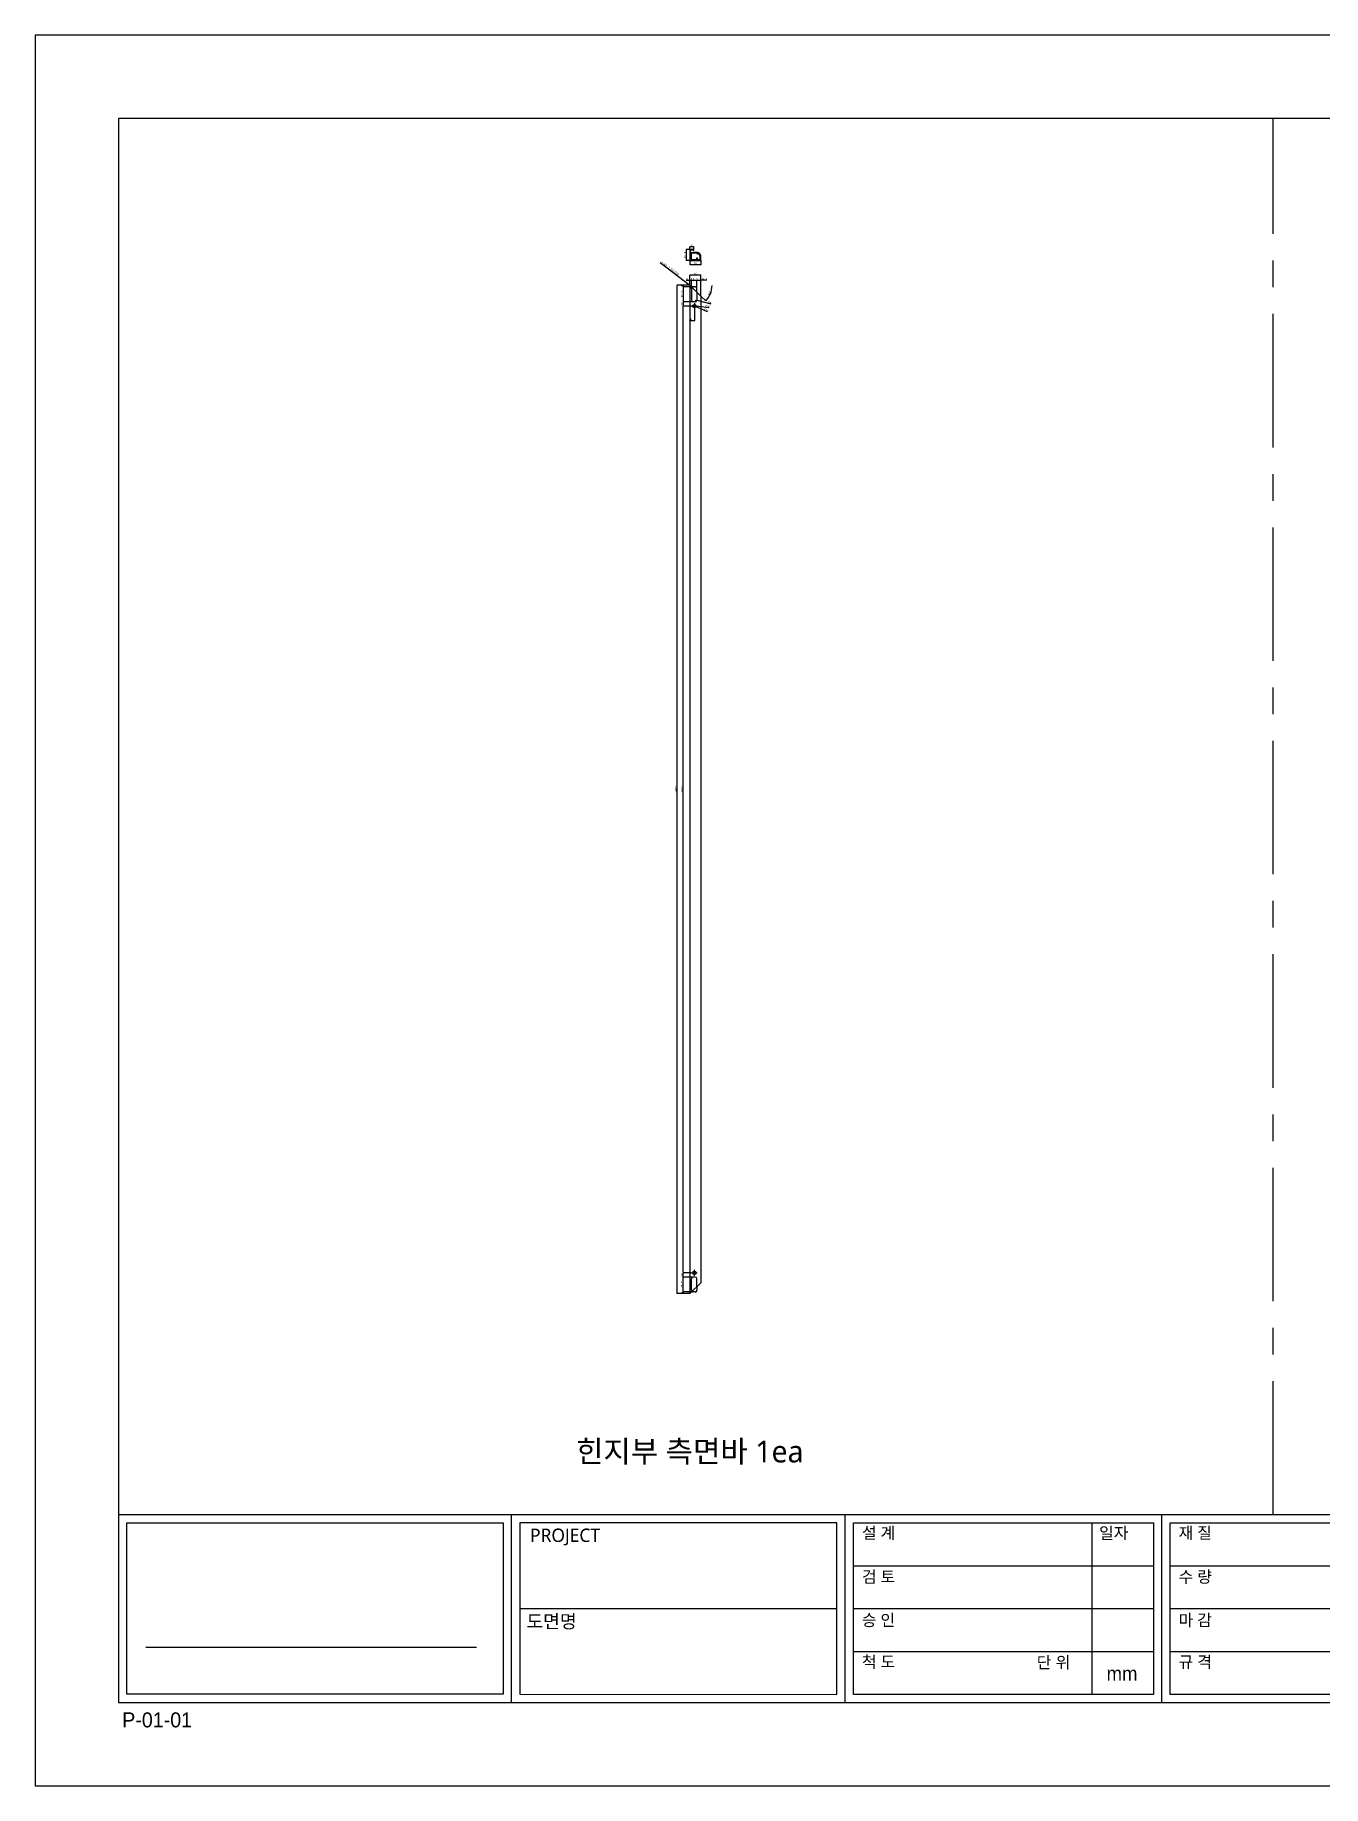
# Model space of a CAD drawing. Header units: millimetres. Extents: x -44117 to 256353, y -2095463 to 65325.
# Drawn here: x -22335 to -19270, y 40970 to 45138 of the extents above; entities that cross this region are included whole.
import ezdxf

# ---------------------------------------------------------------- set-up
doc = ezdxf.new("R2010")
doc.units = ezdxf.units.MM
doc.header["$LTSCALE"] = 10
doc.linetypes.add('CENTER', pattern=[50.8, 31.75, -6.35, 6.35, -6.35])
doc.linetypes.add('HIDDEN', pattern=[9.525, 6.35, -3.175])
doc.layers.add('cen', color=1, linetype='CENTER')
doc.layers.add('hid', color=8, linetype='HIDDEN')
doc.styles.add('고딕', font='')
doc.styles.get('고딕').set_extended_font_data('HYgtrE')
doc.dimstyles.new('hi01 a4 - 1scale', dxfattribs={"dimtxt": 5, "dimasz": 0.5, "dimexe": 0.3, "dimexo": 0.3, "dimgap": 0.2, "dimtad": 1, "dimdec": 1, "dimdsep": 46, "dimtxsty": 'Standard', "dimcen": 1, "dimclrd": 251, "dimclre": 251, "dimclrt": 3, "dimadec": 1, "dimazin": 2, "dimtfac": 1, "dimtdec": 1, "dimtix": 1, "dimtmove": 1, "dimatfit": 3, "dimfxl": 0, "dimarcsym": 0})

# ---------------------------------------------------------------- blocks, each defined once
blk = doc.blocks.new('A$C2EC13F1B')
at = {"color": 7}
for p, q in [((-3.67, -0.83), (-1.17, 4.17)), ((-1.17, 4.17), (1.33, -0.83))]:
    blk.add_line(p, q, dxfattribs=at)
blk.add_lwpolyline([(-3.67, -0.83), (1.33, -0.83)], dxfattribs=at)
blk = doc.blocks.new('a4 1scale')
at = {"color": 8}
for p, q in [((-15144.83, -4477.05), (-14867.83, -4477.05)), ((-15097.66, -4499.61), (-15097.66, -4477.05)), ((-15057.67, -4499.62), (-15057.67, -4477.06)), ((-15019.68, -4499.62), (-15019.68, -4477.06)), ((-14981.69, -4499.62), (-14981.69, -4477.06)), ((-14943.7, -4499.62), (-14943.7, -4477.06)), ((-14905.71, -4499.62), (-14905.71, -4477.06)), ((-15028.06, -4478.06), (-15028.06, -4498.62)), ((-14980.9, -4480.63), (-14944.7, -4480.63)), ((-14975.07, -4480.63), (-14975.07, -4498.62)), ((-14952.08, -4480.63), (-14952.08, -4498.62)), ((-14942.91, -4480.63), (-14906.71, -4480.63)), ((-15056.67, -4483.2), (-15020.68, -4483.2)), ((-15018.68, -4483.2), (-14982.69, -4483.2)), ((-14980.9, -4486.63), (-14944.7, -4486.63)), ((-14942.91, -4486.63), (-14906.71, -4486.63)), ((-15096.66, -4488.33), (-15058.67, -4488.34)), ((-15056.67, -4488.34), (-15020.68, -4488.34)), ((-15018.68, -4488.34), (-14982.69, -4488.34)), ((-15141.53, -4492.95), (-15101.88, -4492.95)), ((-15056.67, -4493.48), (-15020.68, -4493.48)), ((-15018.68, -4493.48), (-14982.69, -4493.48)), ((-14980.9, -4492.63), (-14944.7, -4492.63)), ((-14942.91, -4492.63), (-14906.71, -4492.63))]:
    blk.add_line(p, q, dxfattribs=at)
for points in [[(-15154.83, -4509.61), (-14857.83, -4509.61), (-14857.83, -4299.61), (-15154.83, -4299.61)], [(-15144.83, -4499.61), (-14867.83, -4499.61), (-14867.83, -4309.61), (-15144.83, -4309.61)]]:
    blk.add_lwpolyline(points, close=True)
for points in [[(-15143.82, -4478.05), (-15098.66, -4478.05), (-15098.66, -4498.61), (-15143.83, -4498.61)], [(-15058.67, -4478.06), (-15096.66, -4478.05), (-15096.66, -4498.61), (-15058.66, -4498.62)], [(-15056.67, -4478.06), (-15020.68, -4478.06), (-15020.68, -4498.62), (-15056.67, -4498.62)], [(-15018.68, -4478.06), (-14982.69, -4478.06), (-14982.69, -4498.62), (-15018.68, -4498.62)]]:
    blk.add_lwpolyline(points, close=True, dxfattribs=at)
for points in [[(-14944.7, -4480.63), (-14944.7, -4498.62), (-14980.9, -4498.62), (-14980.9, -4480.63)], [(-14906.71, -4480.63), (-14906.71, -4498.62), (-14942.91, -4498.62), (-14942.91, -4480.63)]]:
    blk.add_lwpolyline(points, dxfattribs=at)
at = {"color": 8, "xscale": 0.7469071166727064, "yscale": 0.7469071166727064, "zscale": 0.7469071166727064}
for p in [(-14977.06, -4485.3), (-14977.06, -4491.3), (-14977.06, -4497.29)]:
    blk.add_blockref('A$C2EC13F1B', p, dxfattribs=at)
at = {"color": 8, "style": '고딕'}
for s, insert, char_height, width, attachment_point in [('{\\fMalgun Gothic|b0|i0|c129|p50;PROJECT}', (-15095.45, -4478.74), 1.6004, 37.4801, 1), ('{\\fMalgun Gothic|b0|i0|c129|p50;설 계}', (-15055.65, -4478.55), 1.4003, 21.6513, 1), ('{\\fGulim|b0|i0|c129|p50;일자}', (-15027.2, -4478.57), 1.4, 24.7824, 1), ('{\\fMalgun Gothic|b0|i0|c129|p50;재 질}', (-15017.66, -4478.55), 1.4003, 21.6513, 1), ('{\\fMalgun Gothic|b0|i0|c129|p50;수정사항}', (-14980.67, -4478.55), 1.4003, 21.6513, 1), ('{\\fMalgun Gothic|b0|i0|c129|p50;도면 no.}', (-14941.63, -4478.55), 1.4003, 21.6513, 1), ('{\\fMalgun Gothic|b0|i0|c129|p50;Note.}', (-14903.64, -4478.55), 1.4003, 21.6513, 1), ('{\\fMalgun Gothic|b0|i0|c129|p50;no.}', (-14980.32, -4481.07), 0.96, 25.9815, 1), ('{\\fMalgun Gothic|b0|i0|c129|p50;내용}', (-14974.49, -4481.07), 0.96, 25.9815, 1), ('{\\fMalgun Gothic|b0|i0|c129|p50;일자}', (-14951.5, -4481.07), 0.96, 25.9815, 1), ('{\\fGulim|b0|i0|c129|p50;완\\fMalgun Gothic|b0|i0|c129|p50;제품}', (-14941.66, -4481.32), 1.4003, 21.6513, 1), ('{\\fMalgun Gothic|b0|i0|c129|p50;검 토}', (-15055.65, -4483.82), 1.4003, 21.6513, 1), ('{\\fMalgun Gothic|b0|i0|c129|p50;수 량}', (-15017.66, -4483.82), 1.4003, 21.6513, 1), ('{\\fMalgun Gothic|b0|i0|c129|p50;반제품}', (-14941.66, -4487.32), 1.4003, 21.6513, 1), ('{\\fMalgun Gothic|b0|i0|c129|p50;도면명}', (-15095.89, -4489.07), 1.6004, 37.4801, 1), ('{\\fMalgun Gothic|b0|i0|c129|p50;승 인}', (-15055.65, -4489.02), 1.4003, 21.6513, 1), ('{\\fMalgun Gothic|b0|i0|c129|p50;마 감}', (-15017.66, -4489.02), 1.4003, 21.6513, 1), ('{\\fMalgun Gothic|b0|i0|c129|p50;척 도 }', (-15055.65, -4494.02), 1.4003, 21.6513, 1), ('{\\fGulim|b0|i0|c129|p50;단 위}', (-15034.68, -4494.09), 1.4003, 21.6513, 1), ('{\\fMalgun Gothic|b0|i0|c129|p50;규 격 }', (-15017.66, -4494.02), 1.4003, 21.6513, 1), ('{\\fMalgun Gothic|b0|i0|c129|p50;Page}', (-14941.66, -4493.32), 1.4003, 21.6513, 1), ('mm', (-15024.45, -4496.13), 1.7, 15.2516, 5), ('{\\C8;P-01-01}', (-15144.37, -4500.78), 1.8004, 27.0059, 1), ('{\\C8;A4 ( 297 X 210 )}', (-14868.4, -4500.78), 1.8004, 27.0059, 3)]:
    blk.add_mtext(s, dxfattribs=dict(at, insert=insert, char_height=char_height, width=width, attachment_point=attachment_point))
blk = doc.blocks.new('*D1330')
at = {"color": 251, "lineweight": -2, "transparency": 16777216}
for p, q in [((-20776.3, 44542.4), (-20776.3, 44567)), ((-20775.8, 44566.7), (-20750.8, 44566.7)), ((-20750.3, 44516.4), (-20750.3, 44567))]:
    blk.add_line(p, q, dxfattribs=at)
at = {"color": 251, "transparency": 16777216}
for points in [[(-20775.8, 44566.8), (-20775.8, 44566.6), (-20776.3, 44566.7)], [(-20750.8, 44566.8), (-20750.8, 44566.6), (-20750.3, 44566.7)]]:
    blk.add_solid(points, dxfattribs=at)
at = {"layer": 'Defpoints', "color": 0, "transparency": 16777216}
for p in [(-20750.3, 44566.7), (-20776.3, 44542.1), (-20750.3, 44516.1)]:
    blk.add_point(p, dxfattribs=at)
at = {"color": 3, "transparency": 16777216, "insert": (-20763.3, 44569.4), "char_height": 5, "attachment_point": 5}
blk.add_mtext('26', dxfattribs=at)
blk = doc.blocks.new('*D1331')
at = {"color": 251, "lineweight": -2, "transparency": 16777216}
for p, q in [((-20776.6, 44542.1), (-20792.8, 44542.1)), ((-20768.6, 44538.1), (-20792.8, 44538.1)), ((-20792.5, 44541.6), (-20792.5, 44538.6))]:
    blk.add_line(p, q, dxfattribs=at)
at = {"color": 251, "transparency": 16777216}
for points in [[(-20792.6, 44541.6), (-20792.4, 44541.6), (-20792.5, 44542.1)], [(-20792.6, 44538.6), (-20792.4, 44538.6), (-20792.5, 44538.1)]]:
    blk.add_solid(points, dxfattribs=at)
at = {"layer": 'Defpoints', "color": 0, "transparency": 16777216}
for p in [(-20792.5, 44538.1), (-20776.3, 44542.1), (-20768.3, 44538.1)]:
    blk.add_point(p, dxfattribs=at)
at = {"color": 3, "transparency": 16777216, "insert": (-20795.2, 44540.1), "char_height": 5, "attachment_point": 5, "rotation": 90}
blk.add_mtext('4', dxfattribs=at)
blk = doc.blocks.new('*D1332')
at = {"color": 251, "lineweight": -2, "transparency": 16777216}
for p, q in [((-20776.6, 44538.1), (-20792.8, 44538.1)), ((-20792.5, 44537.6), (-20792.5, 44503.1)), ((-20768.6, 44502.6), (-20792.8, 44502.6))]:
    blk.add_line(p, q, dxfattribs=at)
at = {"color": 251, "transparency": 16777216}
for points in [[(-20792.6, 44537.6), (-20792.4, 44537.6), (-20792.5, 44538.1)], [(-20792.6, 44503.1), (-20792.4, 44503.1), (-20792.5, 44502.6)]]:
    blk.add_solid(points, dxfattribs=at)
at = {"layer": 'Defpoints', "color": 0, "transparency": 16777216}
for p in [(-20776.3, 44538.1), (-20792.5, 44502.6), (-20768.3, 44502.6)]:
    blk.add_point(p, dxfattribs=at)
at = {"color": 3, "transparency": 16777216, "insert": (-20795.2, 44520.3), "char_height": 5, "attachment_point": 5, "rotation": 90}
blk.add_mtext('35.5', dxfattribs=at)
blk = doc.blocks.new('*D1333')
at = {"color": 251, "lineweight": -2, "transparency": 16777216}
for p, q in [((-20776.6, 44502.6), (-20792.8, 44502.6)), ((-20773.1, 44492.6), (-20792.8, 44492.6)), ((-20792.5, 44502.1), (-20792.5, 44493.1))]:
    blk.add_line(p, q, dxfattribs=at)
at = {"color": 251, "transparency": 16777216}
for points in [[(-20792.6, 44502.1), (-20792.4, 44502.1), (-20792.5, 44502.6)], [(-20792.6, 44493.1), (-20792.4, 44493.1), (-20792.5, 44492.6)]]:
    blk.add_solid(points, dxfattribs=at)
at = {"layer": 'Defpoints', "color": 0, "transparency": 16777216}
for p in [(-20792.5, 44492.6), (-20776.3, 44502.6), (-20772.8, 44492.6)]:
    blk.add_point(p, dxfattribs=at)
at = {"color": 3, "transparency": 16777216, "insert": (-20795.2, 44497.6), "char_height": 5, "attachment_point": 5, "rotation": 90}
blk.add_mtext('10', dxfattribs=at)
blk = doc.blocks.new('*D1334')
at = {"color": 251, "lineweight": -2, "transparency": 16777216}
blk.add_line((-20750.1, 44515.9), (-20738.9, 44504.7), dxfattribs=at)
blk.add_arc((-20776.3, 44542.1), 52.6, 315.545, 359.455, dxfattribs=at)
at = {"color": 251, "transparency": 16777216}
for points in [[(-20723.8, 44541.6), (-20723.7, 44541.6), (-20723.8, 44542.1)], [(-20738.7, 44505.2), (-20738.9, 44505.3), (-20739.1, 44504.9)]]:
    blk.add_solid(points, dxfattribs=at)
at = {"layer": 'Defpoints', "color": 0, "transparency": 16777216}
for p in [(-20776.3, 44542.1), (-20776.3, 44542.1), (-20750.3, 44516.1), (-20730.8, 44515.8), (-20707.9, 44542.1)]:
    blk.add_point(p, dxfattribs=at)
at = {"color": 3, "transparency": 16777216, "insert": (-20730.2, 44523), "char_height": 5, "attachment_point": 5, "rotation": 67.5}
blk.add_mtext('45°', dxfattribs=at)
blk = doc.blocks.new('*D1255')
at = {"color": 251, "lineweight": -2, "transparency": 16777216}
for p, q in [((-20768.6, 42146.1), (-20792.8, 42146.1)), ((-20776.6, 42142.1), (-20792.8, 42142.1)), ((-20792.5, 42142.6), (-20792.5, 42145.6))]:
    blk.add_line(p, q, dxfattribs=at)
at = {"color": 251, "transparency": 16777216}
for points in [[(-20792.6, 42145.6), (-20792.4, 42145.6), (-20792.5, 42146.1)], [(-20792.6, 42142.6), (-20792.4, 42142.6), (-20792.5, 42142.1)]]:
    blk.add_solid(points, dxfattribs=at)
at = {"layer": 'Defpoints', "color": 0, "transparency": 16777216}
for p in [(-20792.5, 42146.1), (-20776.3, 42142.1), (-20768.3, 42146.1)]:
    blk.add_point(p, dxfattribs=at)
at = {"color": 3, "transparency": 16777216, "insert": (-20795.2, 42144.1), "char_height": 5, "attachment_point": 5, "rotation": 90}
blk.add_mtext('4', dxfattribs=at)
blk = doc.blocks.new('*D1256')
at = {"color": 251, "lineweight": -2, "transparency": 16777216}
for p, q in [((-20768.6, 42181.6), (-20792.8, 42181.6)), ((-20792.5, 42146.6), (-20792.5, 42181.1)), ((-20776.6, 42146.1), (-20792.8, 42146.1))]:
    blk.add_line(p, q, dxfattribs=at)
at = {"color": 251, "transparency": 16777216}
for points in [[(-20792.6, 42181.1), (-20792.4, 42181.1), (-20792.5, 42181.6)], [(-20792.6, 42146.6), (-20792.4, 42146.6), (-20792.5, 42146.1)]]:
    blk.add_solid(points, dxfattribs=at)
at = {"layer": 'Defpoints', "color": 0, "transparency": 16777216}
for p in [(-20792.5, 42181.6), (-20768.3, 42181.6), (-20776.3, 42146.1)]:
    blk.add_point(p, dxfattribs=at)
at = {"color": 3, "transparency": 16777216, "insert": (-20795.2, 42163.8), "char_height": 5, "attachment_point": 5, "rotation": 90}
blk.add_mtext('35.5', dxfattribs=at)
blk = doc.blocks.new('*D1335')
at = {"color": 251, "lineweight": -2, "transparency": 16777216}
for p, q in [((-20773.1, 42191.6), (-20792.8, 42191.6)), ((-20776.6, 42181.6), (-20792.8, 42181.6)), ((-20792.5, 42182.1), (-20792.5, 42191.1))]:
    blk.add_line(p, q, dxfattribs=at)
at = {"color": 251, "transparency": 16777216}
for points in [[(-20792.6, 42191.1), (-20792.4, 42191.1), (-20792.5, 42191.6)], [(-20792.6, 42182.1), (-20792.4, 42182.1), (-20792.5, 42181.6)]]:
    blk.add_solid(points, dxfattribs=at)
at = {"layer": 'Defpoints', "color": 0, "transparency": 16777216}
for p in [(-20792.5, 42191.6), (-20776.3, 42181.6), (-20772.8, 42191.6)]:
    blk.add_point(p, dxfattribs=at)
at = {"color": 3, "transparency": 16777216, "insert": (-20795.2, 42186.6), "char_height": 5, "attachment_point": 5, "rotation": 90}
blk.add_mtext('10', dxfattribs=at)
blk = doc.blocks.new('*D1336')
at = {"color": 251, "lineweight": -2, "transparency": 16777216}
for p, q in [((-20773.1, 44492.6), (-20792.8, 44492.6)), ((-20792.5, 42192.1), (-20792.5, 44492.1)), ((-20773.1, 42191.6), (-20792.8, 42191.6))]:
    blk.add_line(p, q, dxfattribs=at)
at = {"color": 251, "transparency": 16777216}
for points in [[(-20792.6, 44492.1), (-20792.4, 44492.1), (-20792.5, 44492.6)], [(-20792.6, 42192.1), (-20792.4, 42192.1), (-20792.5, 42191.6)]]:
    blk.add_solid(points, dxfattribs=at)
at = {"layer": 'Defpoints', "color": 0, "transparency": 16777216}
for p in [(-20792.5, 44492.6), (-20772.8, 44492.6), (-20772.8, 42191.6)]:
    blk.add_point(p, dxfattribs=at)
at = {"color": 3, "transparency": 16777216, "insert": (-20795.2, 43342.1), "char_height": 5, "attachment_point": 5, "rotation": 90}
blk.add_mtext('2301', dxfattribs=at)
blk = doc.blocks.new('*D1337')
at = {"color": 251, "lineweight": -2, "transparency": 16777216}
for p, q in [((-20776.6, 44542.1), (-20807.5, 44542.1)), ((-20807.2, 44541.6), (-20807.2, 42142.6)), ((-20776.6, 42142.1), (-20807.5, 42142.1))]:
    blk.add_line(p, q, dxfattribs=at)
at = {"color": 251, "transparency": 16777216}
for points in [[(-20807.3, 44541.6), (-20807.1, 44541.6), (-20807.2, 44542.1)], [(-20807.3, 42142.6), (-20807.1, 42142.6), (-20807.2, 42142.1)]]:
    blk.add_solid(points, dxfattribs=at)
at = {"layer": 'Defpoints', "color": 0, "transparency": 16777216}
for p in [(-20776.3, 44542.1), (-20807.2, 42142.1), (-20776.3, 42142.1)]:
    blk.add_point(p, dxfattribs=at)
at = {"color": 3, "transparency": 16777216, "insert": (-20809.9, 43342.1), "char_height": 5, "attachment_point": 5, "rotation": 90}
blk.add_mtext('2400', dxfattribs=at)
blk = doc.blocks.new('*D1338')
at = {"color": 251, "lineweight": -2, "transparency": 16777216}
for p, q in [((-20770.3, 44493.1), (-20770.8, 44493.2)), ((-20769.8, 44493.1), (-20761.8, 44492.1)), ((-20731.5, 44488.4), (-20761.4, 44492))]:
    blk.add_line(p, q, dxfattribs=at)
at = {"color": 251, "transparency": 16777216}
for points in [[(-20770.3, 44493.2), (-20770.3, 44493), (-20769.8, 44493.1)], [(-20761.3, 44492.1), (-20761.4, 44491.9), (-20761.8, 44492.1)]]:
    blk.add_solid(points, dxfattribs=at)
at = {"layer": 'Defpoints', "color": 0, "transparency": 16777216}
for p in [(-20769.8, 44493.1), (-20761.8, 44492.1)]:
    blk.add_point(p, dxfattribs=at)
at = {"color": 3, "transparency": 16777216, "insert": (-20735.5, 44491.6), "char_height": 5, "attachment_point": 5, "rotation": 353.0474}
blk.add_mtext('∅8', dxfattribs=at)
blk = doc.blocks.new('*D1339')
at = {"color": 251, "lineweight": -2, "transparency": 16777216}
for p, q in [((-20768.1, 44493.6), (-20768.6, 44493.8)), ((-20767.6, 44493.4), (-20764, 44491.8)), ((-20734.8, 44478.7), (-20763.5, 44491.6))]:
    blk.add_line(p, q, dxfattribs=at)
at = {"color": 251, "transparency": 16777216}
for points in [[(-20768.1, 44493.7), (-20768.1, 44493.5), (-20767.6, 44493.4)], [(-20763.5, 44491.6), (-20763.6, 44491.5), (-20764, 44491.8)]]:
    blk.add_solid(points, dxfattribs=at)
at = {"layer": 'Defpoints', "color": 0, "transparency": 16777216}
for p in [(-20767.6, 44493.4), (-20764, 44491.8)]:
    blk.add_point(p, dxfattribs=at)
at = {"color": 3, "transparency": 16777216, "insert": (-20737.7, 44483), "char_height": 5, "attachment_point": 5, "rotation": 335.9571}
blk.add_mtext('∅4', dxfattribs=at)
blk = doc.blocks.new('*D1340')
at = {"color": 251, "lineweight": -2, "transparency": 16777216}
for p, q in [((-20785.2, 44554.2), (-20776.3, 44554.2)), ((-20776.3, 44542.4), (-20776.3, 44554.5)), ((-20775.8, 44554.2), (-20772.8, 44554.2)), ((-20772.3, 44534.4), (-20772.3, 44554.5))]:
    blk.add_line(p, q, dxfattribs=at)
at = {"color": 251, "transparency": 16777216}
for points in [[(-20775.8, 44554.2), (-20775.8, 44554.1), (-20776.3, 44554.2)], [(-20772.8, 44554.2), (-20772.8, 44554.1), (-20772.3, 44554.2)]]:
    blk.add_solid(points, dxfattribs=at)
at = {"layer": 'Defpoints', "color": 0, "transparency": 16777216}
for p in [(-20772.3, 44554.2), (-20776.3, 44542.1), (-20772.3, 44534.1)]:
    blk.add_point(p, dxfattribs=at)
at = {"color": 3, "transparency": 16777216, "insert": (-20783.4, 44556.9), "char_height": 5, "attachment_point": 5}
blk.add_mtext('4', dxfattribs=at)
blk = doc.blocks.new('*D1341')
at = {"color": 251, "lineweight": -2, "transparency": 16777216}
for p, q in [((-20772.8, 44554.2), (-20773.3, 44554.2)), ((-20772.3, 44534.4), (-20772.3, 44554.5)), ((-20772.3, 44554.2), (-20759.8, 44554.2)), ((-20759.8, 44534.4), (-20759.8, 44554.5)), ((-20759.3, 44554.2), (-20758.8, 44554.2))]:
    blk.add_line(p, q, dxfattribs=at)
at = {"color": 251, "transparency": 16777216}
for points in [[(-20772.8, 44554.2), (-20772.8, 44554.1), (-20772.3, 44554.2)], [(-20759.3, 44554.2), (-20759.3, 44554.1), (-20759.8, 44554.2)]]:
    blk.add_solid(points, dxfattribs=at)
at = {"layer": 'Defpoints', "color": 0, "transparency": 16777216}
for p in [(-20759.8, 44554.2), (-20772.3, 44534.1), (-20759.8, 44534.1)]:
    blk.add_point(p, dxfattribs=at)
at = {"color": 3, "transparency": 16777216, "insert": (-20766.1, 44556.9), "char_height": 5, "attachment_point": 5}
blk.add_mtext('12.5', dxfattribs=at)
blk = doc.blocks.new('*D1342')
at = {"color": 251, "lineweight": -2, "transparency": 16777216}
for p, q in [((-20759.8, 44534.4), (-20759.8, 44554.5)), ((-20759.3, 44554.2), (-20750.8, 44554.2)), ((-20750.3, 44534.4), (-20750.3, 44554.5)), ((-20736, 44554.2), (-20750.3, 44554.2))]:
    blk.add_line(p, q, dxfattribs=at)
at = {"color": 251, "transparency": 16777216}
for points in [[(-20759.3, 44554.2), (-20759.3, 44554.1), (-20759.8, 44554.2)], [(-20750.8, 44554.2), (-20750.8, 44554.1), (-20750.3, 44554.2)]]:
    blk.add_solid(points, dxfattribs=at)
at = {"layer": 'Defpoints', "color": 0, "transparency": 16777216}
for p in [(-20750.3, 44554.2), (-20759.8, 44534.1), (-20750.3, 44534.1)]:
    blk.add_point(p, dxfattribs=at)
at = {"color": 3, "transparency": 16777216, "insert": (-20741.2, 44556.9), "char_height": 5, "attachment_point": 5}
blk.add_mtext('9.5', dxfattribs=at)
blk = doc.blocks.new('*D1343')
at = {"color": 251, "lineweight": -2, "transparency": 16777216}
for p, q in [((-20763.8, 44506.6), (-20759.9, 44505.6)), ((-20725.7, 44497), (-20759.5, 44505.5))]:
    blk.add_line(p, q, dxfattribs=at)
at = {"color": 251, "transparency": 16777216}
blk.add_solid([(-20759.4, 44505.6), (-20759.5, 44505.4), (-20759.9, 44505.6)], dxfattribs=at)
at = {"layer": 'Defpoints', "color": 0, "transparency": 16777216}
for p in [(-20763.8, 44506.6), (-20759.9, 44505.6)]:
    blk.add_point(p, dxfattribs=at)
at = {"color": 3, "transparency": 16777216, "insert": (-20729.3, 44500.7), "char_height": 5, "attachment_point": 5, "rotation": 345.9336}
blk.add_mtext('R4', dxfattribs=at)
blk = doc.blocks.new('*D1344')
at = {"color": 251, "lineweight": -2, "transparency": 16777216}
for p, q in [((-20776.3, 44626.8), (-20776.3, 44634.5)), ((-20775.8, 44634.2), (-20767.8, 44634.2)), ((-20767.3, 44626.5), (-20767.3, 44634.5))]:
    blk.add_line(p, q, dxfattribs=at)
at = {"color": 251, "transparency": 16777216}
for points in [[(-20775.8, 44634.3), (-20775.8, 44634.2), (-20776.3, 44634.2)], [(-20767.8, 44634.3), (-20767.8, 44634.2), (-20767.3, 44634.2)]]:
    blk.add_solid(points, dxfattribs=at)
at = {"layer": 'Defpoints', "color": 0, "transparency": 16777216}
for p in [(-20767.3, 44634.2), (-20776.3, 44626.5), (-20767.3, 44626.2)]:
    blk.add_point(p, dxfattribs=at)
at = {"color": 3, "transparency": 16777216, "insert": (-20771.8, 44636.9), "char_height": 5, "attachment_point": 5}
blk.add_mtext('9', dxfattribs=at)
blk = doc.blocks.new('*D1345')
at = {"color": 251, "lineweight": -2, "transparency": 16777216}
for p, q in [((-20775.6, 44627.5), (-20785.5, 44627.5)), ((-20775.6, 44600.7), (-20785.5, 44600.7)), ((-20785.2, 44627), (-20785.2, 44601.2))]:
    blk.add_line(p, q, dxfattribs=at)
at = {"color": 251, "transparency": 16777216}
for points in [[(-20785.3, 44627), (-20785.1, 44627), (-20785.2, 44627.5)], [(-20785.3, 44601.2), (-20785.1, 44601.2), (-20785.2, 44600.7)]]:
    blk.add_solid(points, dxfattribs=at)
at = {"layer": 'Defpoints', "color": 0, "transparency": 16777216}
for p in [(-20785.2, 44600.7), (-20775.3, 44627.5), (-20775.3, 44600.7)]:
    blk.add_point(p, dxfattribs=at)
at = {"color": 3, "transparency": 16777216, "insert": (-20787.9, 44614.1), "char_height": 5, "attachment_point": 5, "rotation": 90}
blk.add_mtext('26.8', dxfattribs=at)
blk = doc.blocks.new('*D1346')
at = {"color": 251, "lineweight": -2, "transparency": 16777216}
for p, q in [((-20776.3, 44600.9), (-20776.3, 44590.9)), ((-20750.3, 44600.9), (-20750.3, 44590.9)), ((-20775.8, 44591.2), (-20750.8, 44591.2))]:
    blk.add_line(p, q, dxfattribs=at)
at = {"color": 251, "transparency": 16777216}
for points in [[(-20775.8, 44591.2), (-20775.8, 44591.1), (-20776.3, 44591.2)], [(-20750.8, 44591.2), (-20750.8, 44591.1), (-20750.3, 44591.2)]]:
    blk.add_solid(points, dxfattribs=at)
at = {"layer": 'Defpoints', "color": 0, "transparency": 16777216}
for p in [(-20776.3, 44601.2), (-20750.3, 44601.2), (-20750.3, 44591.2)]:
    blk.add_point(p, dxfattribs=at)
at = {"color": 3, "transparency": 16777216, "insert": (-20763.3, 44593.9), "char_height": 5, "attachment_point": 5}
blk.add_mtext('26', dxfattribs=at)
blk = doc.blocks.new('*D1347')
at = {"color": 251, "lineweight": -2, "transparency": 16777216}
for p, q in [((-20776.3, 44480.2), (-20776.3, 44458.3)), ((-20765.8, 44485.3), (-20765.8, 44458.3)), ((-20776.8, 44458.6), (-20777.3, 44458.6)), ((-20776.3, 44458.6), (-20765.8, 44458.6)), ((-20765.3, 44458.6), (-20764.8, 44458.6))]:
    blk.add_line(p, q, dxfattribs=at)
at = {"color": 251, "transparency": 16777216}
for points in [[(-20776.8, 44458.7), (-20776.8, 44458.5), (-20776.3, 44458.6)], [(-20765.3, 44458.7), (-20765.3, 44458.5), (-20765.8, 44458.6)]]:
    blk.add_solid(points, dxfattribs=at)
at = {"layer": 'Defpoints', "color": 0, "transparency": 16777216}
for p in [(-20776.3, 44480.5), (-20765.8, 44485.6), (-20765.8, 44458.6)]:
    blk.add_point(p, dxfattribs=at)
at = {"color": 3, "transparency": 16777216, "insert": (-20771.1, 44461.3), "char_height": 5, "attachment_point": 5}
blk.add_mtext('10.5', dxfattribs=at)
blk = doc.blocks.new('*D1254')
at = {"color": 251, "lineweight": -2, "transparency": 16777216}
for p, q in [((-20847.2, 44596.2), (-20776.6, 44542.2)), ((-20775.8, 44541.6), (-20776.2, 44541.9))]:
    blk.add_line(p, q, dxfattribs=at)
at = {"color": 251, "transparency": 16777216}
blk.add_solid([(-20776.6, 44542.2), (-20776.7, 44542.1), (-20776.2, 44541.9)], dxfattribs=at)
at = {"layer": 'Defpoints', "color": 0, "transparency": 16777216}
for p in [(-20776.2, 44541.9), (-20775.8, 44541.6)]:
    blk.add_point(p, dxfattribs=at)
at = {"color": 3, "transparency": 16777216, "insert": (-20823.5, 44581.8), "char_height": 5, "attachment_point": 5, "rotation": 322.5986}
blk.add_mtext('2-R0.5{\\f굴림|b0|i0|c129|p50; 코너가공}', dxfattribs=at)

msp = doc.modelspace()

# ---------------------------------------------------------------- linework, layer by layer
for p, q in [((-20776.31698, 44542.07156), (-20750.31952, 44516.0741)), ((-20776.31698, 44542.07156), (-20776.31698, 42142.07156)), ((-20772.31698, 44534.07156), (-20772.31698, 44506.57156)), ((-20759.81698, 44525.57156), (-20759.81698, 44506.57156)), ((-20750.31952, 44516.0741), (-20750.31952, 42168.06903)), ((-20763.81698, 44502.57156), (-20768.31698, 44502.57156)), ((-20772.31698, 42150.07156), (-20772.31698, 42177.57156)), ((-20763.81698, 42181.57156), (-20768.31698, 42181.57156)), ((-20759.81698, 42158.57156), (-20759.81698, 42177.57156)), ((-20776.31698, 42142.07156), (-20750.31952, 42168.06903))]:
    msp.add_line(p, q)
for points in [[(-20775.81698, 44600.70402), (-20750.81952, 44600.70402, 0.4142135624), (-20750.31952, 44601.20402), (-20750.31952, 44610.4024, 0.4142135624), (-20750.61952, 44610.7024), (-20750.62457, 44610.7024, -0.4043730092), (-20750.9244, 44610.99229, 0.022416536), (-20750.98487, 44611.76065, -0.4043730092), (-20750.73409, 44612.09387, 0.424123069), (-20750.48646, 44612.44707, 0.022416536), (-20750.67894, 44613.2488, 0.424123069), (-20751.05992, 44613.45109, -0.4043730092), (-20751.43466, 44613.63413, 0.022416536), (-20751.72961, 44614.34621, -0.4043730092), (-20751.59406, 44614.74062, 0.424123069), (-20751.4677, 44615.15305, 0.022416536), (-20751.89851, 44615.85606, 0.424123069), (-20752.32336, 44615.93071, -0.4043730092), (-20752.73632, 44615.989, 0.022416536), (-20753.23687, 44616.57508, -0.4043730092), (-20753.22984, 44616.99207, 0.4241230691), (-20753.23711, 44617.42337, 0.022416536), (-20753.86408, 44617.95885, 0.424123069), (-20754.2912, 44617.89856, -0.4043730092), (-20754.70196, 44617.82638, 0.022416536), (-20755.35912, 44618.22909, -0.4043730092), (-20755.4813, 44618.62785, 0.424123069), (-20755.62149, 44619.03579, 0.022416536), (-20756.38324, 44619.35132, 0.4241230691), (-20756.77083, 44619.16199, -0.4043730092), (-20757.13918, 44618.96642, 0.022416536), (-20757.88863, 44619.14634, -0.4043730092), (-20758.12804, 44619.48783, 0.424123069), (-20758.38743, 44619.83248, 0.0308511276), (-20759.51952, 44619.9024), (-20768.81698, 44619.9024, 0.4142135624), (-20769.11698, 44619.6024), (-20769.11698, 44619.5024, -0.4142135624), (-20769.31698, 44619.3024), (-20774.81698, 44619.3024, -0.4142135624), (-20775.11698, 44619.6024), (-20775.11698, 44626.2024, -0.4142135624), (-20774.81698, 44626.5024), (-20769.31698, 44626.5024, -0.4142135624), (-20769.11698, 44626.3024), (-20769.11698, 44626.2024, 0.4142135624), (-20768.81698, 44625.9024), (-20767.61698, 44625.9024, 0.855700792), (-20767.52535, 44626.48806), (-20769.36639, 44627.5024), (-20775.31698, 44627.5024, 0.4142135624), (-20776.31698, 44626.5024), (-20776.31698, 44601.20402, 0.4142135623), (-20775.81698, 44600.70402)], [(-20758.61698, 44616.5024), (-20758.61698, 44618.3024), (-20773.81698, 44618.3024), (-20773.81698, 44603.7024), (-20760.11698, 44603.7024), (-20760.11698, 44607.5024, -0.4142135624), (-20759.91698, 44607.7024), (-20759.01698, 44607.7024, -0.4142135624), (-20758.81698, 44607.5024), (-20758.81698, 44603.7024), (-20751.91952, 44603.7024), (-20751.91952, 44610.7024, 0.2205202393), (-20754.6083, 44616.5024), (-20758.61698, 44616.5024)]]:
    msp.add_lwpolyline(points, format="xyb", close=True)
for centre, radius in [((-20765.81698, 44492.57156), 4), ((-20765.81698, 44492.57156), 2), ((-20765.81698, 42191.57156), 4), ((-20765.81698, 42191.57156), 2)]:
    msp.add_circle(centre, radius)
for centre, radius, start, end in [((-20775.81698, 44541.57156), 0.5, 135, 180), ((-20768.31698, 44534.07156), 4, 135, 180), ((-20768.31698, 44506.57156), 4, 180, 270), ((-20763.81698, 44506.57156), 4, 270, 0), ((-20768.31698, 42177.57156), 4, 90, 180), ((-20763.81698, 42177.57156), 4, 0, 90), ((-20768.31698, 42150.07156), 4, 180, 225)]:
    msp.add_arc(centre, radius, start, end)
at = {"layer": 'cen'}
for p, q in [((-19388.32884, 41616.27709), (-19388.32884, 44939.25571)), ((-20772.81698, 44492.57156), (-20758.81698, 44492.57156)), ((-20765.81698, 44499.57156), (-20765.81698, 44485.57156)), ((-20772.81698, 42191.57156), (-20758.81698, 42191.57156)), ((-20765.81698, 42184.57156), (-20765.81698, 42198.57156))]:
    msp.add_line(p, q, dxfattribs=at)
at = {"layer": 'hid'}
for p, q in [((-20763.81698, 44538.07156), (-20768.31698, 44538.07156)), ((-20759.81698, 44525.57156), (-20759.81698, 44534.07156)), ((-20763.81698, 42146.07156), (-20768.31698, 42146.07156)), ((-20759.81698, 42158.57156), (-20759.81698, 42150.07156))]:
    msp.add_line(p, q, dxfattribs=at)
for centre, start, end in [((-20768.31698, 44534.07156), 90, 135), ((-20763.81698, 44534.07156), 0, 90), ((-20768.31698, 42150.07156), 225, 270), ((-20763.81698, 42150.07156), 270, 0)]:
    msp.add_arc(centre, 4, start, end, dxfattribs=at)

# ---------------------------------------------------------------- block references
at = {"color": 1, "xscale": 19.845, "yscale": 19.845, "zscale": 19.845}
msp.add_blockref('a4 1scale', (278412.28854, 130463.4467), dxfattribs=at)

# ---------------------------------------------------------------- texts
at = {"color": 142, "insert": (-20776.83963, 41763.64), "char_height": 52.004575, "width": 1506.5379465, "attachment_point": 5, "style": '고딕'}
msp.add_mtext('{\\fMalgun Gothic|b0|i0|c129|p50;힌지부 측면바 1ea}', dxfattribs=at)

# ---------------------------------------------------------------- dimensions: what is measured, and where the dimension line sits
for base, p1, p2, picture, middle in [((-20767.31698, 44634.23603), (-20776.31698, 44626.5024), (-20767.31698, 44626.2024), '*D1344', (-20771.81698, 44636.93603)), ((-20750.31952, 44591.15464), (-20776.31698, 44601.20402), (-20750.31952, 44601.20402), '*D1346', (-20763.31825, 44593.85464)), ((-20750.31952, 44566.70167), (-20776.31698, 44542.07156), (-20750.31952, 44516.0741), '*D1330', (-20763.31825, 44569.40167)), ((-20759.81698, 44554.156), (-20772.31698, 44534.07156), (-20759.81698, 44534.07156), '*D1341', (-20766.06698, 44556.856)), ((-20765.81698, 44458.63231), (-20776.31698, 44480.45702), (-20765.81698, 44485.57156), '*D1347', (-20771.06698, 44461.33231))]:
    dim = msp.add_linear_dim(base=base, p1=p1, p2=p2, dimstyle='hi01 a4 - 1scale')
    dim.commit()
    dim.dimension.update_dxf_attribs({"geometry": picture, "text_midpoint": middle})
dim = msp.add_radius_dim(center=(-20775.81698, 44541.57156), mpoint=(-20776.21418, 44541.87526), text='2-<>{\\f굴림|b0|i0|c129|p50; 코너가공}', dimstyle='hi01 a4 - 1scale', override={"dimtxsty": 'Standard'})
dim.commit()
dim.dimension.update_dxf_attribs({"geometry": '*D1254', "text_midpoint": (-20825.33368, 44579.43186), "dimtype": 164})
for base, p1, p2, angle, picture, middle in [((-20785.17889, 44600.70402), (-20775.31698, 44627.5024), (-20775.31698, 44600.70402), 90, '*D1345', (-20787.87889, 44614.10321)), ((-20807.20865, 42142.07156), (-20776.31698, 44542.07156), (-20776.31698, 42142.07156), 90, '*D1337', (-20809.90865, 43342.07156)), ((-20792.48774, 44538.07156), (-20776.31698, 44542.07156), (-20768.31698, 44538.07156), 90, '*D1331', (-20795.18774, 44540.07156)), ((-20792.48774, 44502.57156), (-20776.31698, 44538.07156), (-20768.31698, 44502.57156), 90, '*D1332', (-20795.18774, 44520.32156)), ((-20792.48774, 44492.57156), (-20776.31698, 44502.57156), (-20772.81698, 44492.57156), 90, '*D1333', (-20795.18774, 44497.57156)), ((-20792.48774, 44492.57156), (-20772.81698, 42191.57156), (-20772.81698, 44492.57156), 90, '*D1336', (-20795.18774, 43342.07156)), ((-20792.48774, 42191.57156), (-20776.31698, 42181.57156), (-20772.81698, 42191.57156), 270, '*D1335', (-20795.18774, 42186.57156)), ((-20792.48774, 42181.57156), (-20776.31698, 42146.07156), (-20768.31698, 42181.57156), 270, '*D1256', (-20795.18774, 42163.82156)), ((-20792.48774, 42146.07156), (-20776.31698, 42142.07156), (-20768.31698, 42146.07156), 270, '*D1255', (-20795.18774, 42144.07156))]:
    dim = msp.add_linear_dim(base=base, p1=p1, p2=p2, angle=angle, dimstyle='hi01 a4 - 1scale')
    dim.commit()
    dim.dimension.update_dxf_attribs({"geometry": picture, "text_midpoint": middle})
for base, p1, p2, picture, middle in [((-20772.31698, 44554.156), (-20776.31698, 44542.07156), (-20772.31698, 44534.07156), '*D1340', (-20783.35351, 44556.856)), ((-20750.31952, 44554.156), (-20759.81698, 44534.07156), (-20750.31952, 44534.07156), '*D1342', (-20741.15957, 44556.90887))]:
    dim = msp.add_linear_dim(base=base, p1=p1, p2=p2, dimstyle='hi01 a4 - 1scale')
    dim.commit()
    dim.dimension.update_dxf_attribs({"geometry": picture, "text_midpoint": middle, "dimtype": 160})
dim = msp.add_angular_dim_2l(base=(-20730.79585, 44515.78992), line1=((-20776.31698, 44542.07156), (-20707.85495, 44542.07156)), line2=((-20776.31698, 44542.07156), (-20750.31952, 44516.0741)), dimstyle='hi01 a4 - 1scale')
dim.commit()
dim.dimension.update_dxf_attribs({"geometry": '*D1334', "text_midpoint": (-20730.24932, 44522.98971)})
for p1, p2, picture, middle in [((-20769.78757, 44493.05576), (-20761.8464, 44492.08737), '*D1338', (-20735.86664, 44488.91926)), ((-20767.64346, 44493.38641), (-20763.9905, 44491.75672), '*D1339', (-20738.75408, 44480.49807))]:
    dim = msp.add_diameter_dim_2p(p1=p1, p2=p2, dimstyle='hi01 a4 - 1scale')
    dim.commit()
    dim.dimension.update_dxf_attribs({"geometry": picture, "text_midpoint": middle, "dimtype": 163})
dim = msp.add_radius_dim(center=(-20763.81698, 44506.57156), mpoint=(-20759.93693, 44505.59938), dimstyle='hi01 a4 - 1scale')
dim.commit()
dim.dimension.update_dxf_attribs({"geometry": '*D1343', "text_midpoint": (-20729.94883, 44498.08556), "dimtype": 164})

doc.saveas('drawing.dxf')
